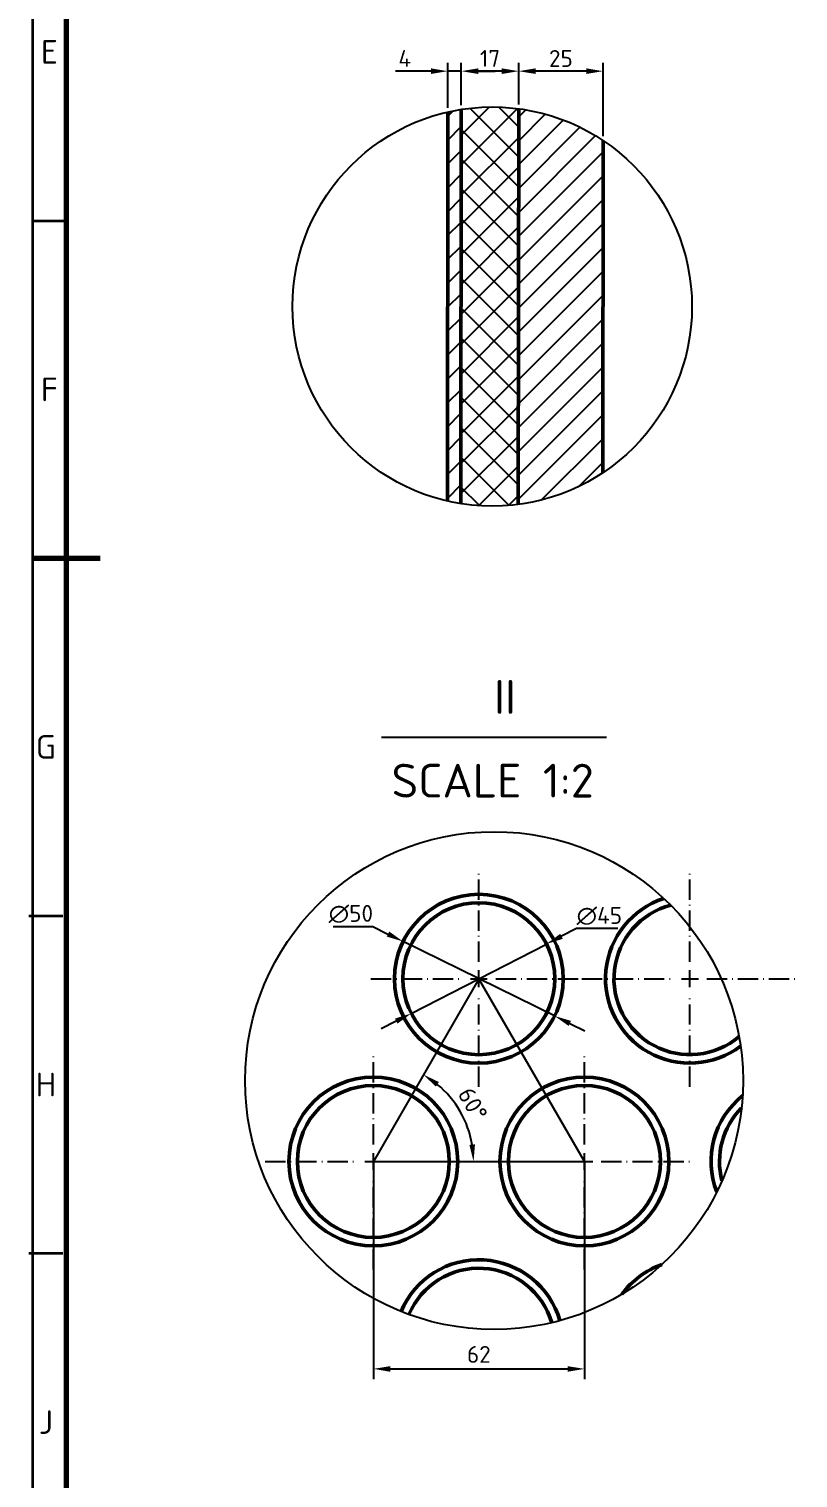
# Paper-space layout 'Layout1' of a CAD drawing. Header units: millimetres. Extents: x 198 to 1020, y 107 to 694.
# Drawn here: x 198.3 to 312.2, y 265.5 to 480.1 of the extents above; entities that cross this region are included whole.
import ezdxf

# ---------------------------------------------------------------- set-up
doc = ezdxf.new("R2010")
doc.units = ezdxf.units.MM
doc.header["$LTSCALE"] = 0.25
doc.linetypes.add('ACAD_ISO10W100', pattern=[18, 12, -3, 0, -3])
for name, color, linetype, lineweight in [('Center', 200, 'ACAD_ISO10W100', 25), ('CHU', 6, 'Continuous', 25), ('Chu cai', 90, 'Continuous', 25), ('Khung dam', 30, 'Continuous', 70), ('KHUNG MANH', 4, 'Continuous', 35), ('KICH THUOC', 1, 'Continuous', 25), ('NET 05', 130, 'Continuous', 50), ('NET MANH', 5, 'Continuous', 25)]:
    doc.layers.add(name, color=color, linetype=linetype, lineweight=lineweight)
doc.styles.add('ISO', font='isocpeur.ttf', dxfattribs={"height": 2.5})
doc.styles.add('style2', font='isocpeur.ttf', dxfattribs={"height": 2.5})
doc.dimstyles.new('Copy of ISO-25 1 2', dxfattribs={"dimtxt": 2.5, "dimasz": 2.5, "dimexe": 1.25, "dimexo": 0.625, "dimtad": 1, "dimtoh": 1, "dimlfac": 2, "dimtxsty": 'style2', "dimcen": 2.5, "dimadec": 0, "dimazin": 0, "dimtfac": 1, "dimtmove": 0, "dimatfit": 3, "dimfxl": 1, "dimlwd": -1, "dimarcsym": 0})
doc.dimstyles.new('DUONG KINH', dxfattribs={"dimtxt": 2.5, "dimasz": 2.5, "dimexe": 1.5, "dimexo": 0, "dimgap": 0.9, "dimtad": 1, "dimtoh": 1, "dimdec": 0, "dimlfac": 20, "dimzin": 0, "dimdsep": 46, "dimtxsty": 'ISO', "dimcen": 0.09, "dimadec": 0, "dimazin": 0, "dimtfac": 1, "dimtdec": 0, "dimtmove": 0, "dimatfit": 2, "dimfxl": 1, "dimtolj": 1, "dimtzin": 0, "dimarcsym": 0})

# ---------------------------------------------------------------- blocks, each defined once
blk = doc.blocks.new('*D452')
at = {"layer": 'KICH THUOC', "color": 0, "lineweight": -2, "transparency": 16777216}
for p, q in [((249.32, 312.42), (249.32, 280.2)), ((280.57, 312.42), (280.57, 280.2)), ((251.82, 281.7), (278.07, 281.7))]:
    blk.add_line(p, q, dxfattribs=at)
at = {"layer": 'KICH THUOC', "color": 0, "transparency": 16777216}
for points in [[(251.82, 282.11), (251.82, 281.28), (249.32, 281.7)], [(278.07, 282.11), (278.07, 281.28), (280.57, 281.7)]]:
    blk.add_solid(points, dxfattribs=at)
at = {"layer": 'KICH THUOC', "color": 0, "transparency": 16777216, "insert": (264.94, 283.85), "char_height": 2.5, "attachment_point": 5, "style": 'ISO'}
blk.add_mtext('\\A1;62', dxfattribs=at)
blk = doc.blocks.new('*D482')
at = {"layer": 'KICH THUOC', "color": 0, "lineweight": -2, "transparency": 16777216}
blk.add_arc((249.32, 312.42), 14.84, 9.6607, 50.3393, dxfattribs=at)
at = {"layer": 'KICH THUOC', "color": 0, "transparency": 16777216}
for points in [[(258.56, 323.51), (259.03, 324.19), (256.74, 325.28)], [(264.37, 314.95), (263.54, 314.88), (264.16, 312.42)]]:
    blk.add_solid(points, dxfattribs=at)
at = {"layer": 'KICH THUOC', "color": 0, "transparency": 16777216, "insert": (264.04, 320.92), "char_height": 2.5, "attachment_point": 5, "rotation": 300, "style": 'ISO'}
blk.add_mtext('\\A1;60°', dxfattribs=at)
blk = doc.blocks.new('*D484')
at = {"layer": 'Chu cai', "color": 0, "lineweight": -2}
for p, q in [((262.34, 468.86), (262.34, 475.15)), ((270.84, 468.96), (270.84, 475.15))]:
    blk.add_line(p, q, dxfattribs=at)
at = {"layer": 'Chu cai', "color": 0}
blk.add_line((268.34, 473.9), (264.84, 473.9), dxfattribs=at)
for points in [[(264.84, 474.32), (264.84, 473.49), (262.34, 473.9)], [(268.34, 474.32), (268.34, 473.49), (270.84, 473.9)]]:
    blk.add_solid(points, dxfattribs=at)
at = {"layer": 'Chu cai', "color": 0, "insert": (266.59, 475.78), "char_height": 2.5, "attachment_point": 5, "style": 'style2'}
blk.add_mtext('17', dxfattribs=at)
blk = doc.blocks.new('*D485')
at = {"layer": 'Chu cai', "color": 0, "lineweight": -2}
for p, q in [((270.84, 468.96), (270.84, 475.15)), ((283.34, 464.25), (283.34, 475.15))]:
    blk.add_line(p, q, dxfattribs=at)
at = {"layer": 'Chu cai', "color": 0}
blk.add_line((280.84, 473.9), (273.34, 473.9), dxfattribs=at)
for points in [[(273.34, 474.32), (273.34, 473.49), (270.84, 473.9)], [(280.84, 474.32), (280.84, 473.49), (283.34, 473.9)]]:
    blk.add_solid(points, dxfattribs=at)
at = {"layer": 'Chu cai', "color": 0, "insert": (277.09, 475.78), "char_height": 2.5, "attachment_point": 5, "style": 'style2'}
blk.add_mtext('25', dxfattribs=at)
blk = doc.blocks.new('*D486')
at = {"layer": 'Chu cai', "color": 0, "lineweight": -2}
for p, q in [((260.34, 468.48), (260.34, 475.15)), ((262.34, 468.86), (262.34, 475.15))]:
    blk.add_line(p, q, dxfattribs=at)
at = {"layer": 'Chu cai', "color": 0}
for p, q in [((257.84, 473.9), (252.59, 473.9)), ((262.34, 473.9), (260.34, 473.9)), ((264.84, 473.9), (267.34, 473.9))]:
    blk.add_line(p, q, dxfattribs=at)
for points in [[(257.84, 474.32), (257.84, 473.49), (260.34, 473.9)], [(264.84, 474.32), (264.84, 473.49), (262.34, 473.9)]]:
    blk.add_solid(points, dxfattribs=at)
at = {"layer": 'Chu cai', "color": 0, "insert": (253.97, 475.78), "char_height": 2.5, "attachment_point": 5, "style": 'style2'}
blk.add_mtext('4', dxfattribs=at)
blk = doc.blocks.new('*D487')
at = {"layer": 'Chu cai', "color": 0}
for p, q in [((243.36, 347.21), (249.24, 347.21)), ((249.24, 347.21), (251.48, 346.11)), ((276.16, 333.97), (253.73, 345)), ((278.41, 332.87), (280.65, 331.77))]:
    blk.add_line(p, q, dxfattribs=at)
for points in [[(251.67, 346.48), (251.3, 345.73), (253.73, 345)], [(278.59, 333.24), (278.22, 332.5), (276.16, 333.97)]]:
    blk.add_solid(points, dxfattribs=at)
at = {"layer": 'Chu cai', "color": 0, "insert": (245.99, 349.08), "char_height": 2.5, "attachment_point": 5, "style": 'style2'}
blk.add_mtext('∅50', dxfattribs=at)
blk = doc.blocks.new('*D488')
at = {"layer": 'Chu cai', "color": 0}
for p, q in [((279.4, 346.91), (277.18, 345.77)), ((285.53, 346.91), (279.4, 346.91)), ((254.94, 334.35), (274.95, 344.63)), ((252.71, 333.21), (250.49, 332.07))]:
    blk.add_line(p, q, dxfattribs=at)
for points in [[(276.99, 346.14), (277.37, 345.4), (274.95, 344.63)], [(252.52, 333.58), (252.9, 332.84), (254.94, 334.35)]]:
    blk.add_solid(points, dxfattribs=at)
at = {"layer": 'Chu cai', "color": 0, "insert": (282.78, 348.78), "char_height": 2.5, "attachment_point": 5, "style": 'style2'}
blk.add_mtext('∅45', dxfattribs=at)
blk = doc.blocks.new('*U227')
at = {"layer": 'Center', "color": 0, "transparency": 16777216}
for p, q in [((0, 2.5), (0, 16)), ((-16, 0), (-2.5, 0)), ((2.5, 0), (16, 0)), ((0, -16), (0, -2.5))]:
    blk.add_line(p, q, dxfattribs=at)
at = {"layer": 'Center', "color": 0, "linetype": 'Continuous', "transparency": 16777216}
for p, q in [((-1.25, 0), (1.25, 0)), ((0, -1.25), (0, 1.25))]:
    blk.add_line(p, q, dxfattribs=at)
blk = doc.blocks.new('*U228')
at = {"layer": 'Center', "color": 0, "transparency": 16777216}
for p, q in [((0, 2.5), (0, 16)), ((-16, 0), (-2.5, 0)), ((2.5, 0), (16, 0)), ((0, -16), (0, -2.5))]:
    blk.add_line(p, q, dxfattribs=at)
at = {"layer": 'Center', "color": 0, "linetype": 'Continuous', "transparency": 16777216}
for p, q in [((-1.25, 0), (1.25, 0)), ((0, -1.25), (0, 1.25))]:
    blk.add_line(p, q, dxfattribs=at)
blk = doc.blocks.new('*U229')
at = {"layer": 'Center', "color": 0, "transparency": 16777216}
for p, q in [((0, 2.5), (0, 16)), ((-16, 0), (-2.5, 0)), ((2.5, 0), (16, 0)), ((0, -16), (0, -2.5))]:
    blk.add_line(p, q, dxfattribs=at)
at = {"layer": 'Center', "color": 0, "linetype": 'Continuous', "transparency": 16777216}
for p, q in [((-1.25, 0), (1.25, 0)), ((0, -1.25), (0, 1.25))]:
    blk.add_line(p, q, dxfattribs=at)
blk = doc.blocks.new('*U230')
at = {"layer": 'Center', "color": 0, "transparency": 16777216}
for p, q in [((0, 2.5), (0, 16)), ((-16, 0), (-2.5, 0)), ((2.5, 0), (16, 0)), ((0, -16), (0, -2.5))]:
    blk.add_line(p, q, dxfattribs=at)
at = {"layer": 'Center', "color": 0, "linetype": 'Continuous', "transparency": 16777216}
for p, q in [((-1.25, 0), (1.25, 0)), ((0, -1.25), (0, 1.25))]:
    blk.add_line(p, q, dxfattribs=at)

psp = doc.layouts.get("Layout1")

# ---------------------------------------------------------------- hatches: boundary and pattern name
at = {"layer": 'NET MANH'}
h = psp.add_hatch(dxfattribs=at)
h.set_pattern_fill('_USER', color=256, scale=2.50005, angle=45, pattern_type=0)
h.set_pattern_definition([(45, (-30063.3446, -50822.582), (-1.76780231, 1.76780231), [])])
edge = h.paths.add_edge_path()
edge.add_arc((266.92607, 439.04527), 29.55187, 98.9249884, 102.8754096, ccw=False)
edge.add_line((262.34135, 468.23933), (262.28381, 409.83396))
edge.add_arc((266.92884, 439.03211), 29.56532, 257.0121231, 260.9607527, ccw=False)
edge.add_line((260.28419, 410.22314), (260.34097, 467.85411))
edge = h.paths.add_edge_path()
edge.add_arc((266.94278, 439.06919), 29.52671, 56.3972286, 82.4127742)
edge.add_line((270.84135, 468.3374), (270.84135, 409.72681))
edge.add_arc((267.11131, 438.54654), 29.06011, 277.3746096, 303.8153876)
edge.add_line((283.2838, 414.40238), (283.2838, 463.66183))
h = psp.add_hatch(dxfattribs=at)
h.set_pattern_fill('ANSI37', color=256, scale=25.00005)
h.set_pattern_definition([(45, (-30063.3446, -50822.582), (-2.20971311, 2.20971311), []), (135, (-30063.3446, -50822.582), (-2.20971311, -2.20971311), [])])
edge = h.paths.add_edge_path()
edge.add_arc((266.92839, 439.07122), 29.52661, 82.3845818, 98.9374562)
edge.add_line((262.34125, 468.23933), (262.2838, 409.82946))
edge.add_arc((266.91108, 438.85462), 29.39169, 260.9419563, 277.5714513)
edge.add_line((270.7838, 409.71919), (270.84135, 468.3374))

# ---------------------------------------------------------------- linework, layer by layer
at = {"layer": 'Chu cai'}
psp.add_line((250.54288, 375.2769), (283.84502, 375.2769), dxfattribs=at)
at = {"layer": 'Khung dam'}
for p, q in [((203.86311, 688.7584), (203.86311, 114.7584)), ((198.86311, 401.7584), (208.86311, 401.7584))]:
    psp.add_line(p, q, dxfattribs=at)
at = {"layer": 'KHUNG MANH'}
for p, q in [((198.86311, 693.7584), (198.86311, 109.7584)), ((198.86311, 451.7584), (203.86311, 451.7584)), ((198.33655, 348.82132), (203.33655, 348.82132)), ((198.33655, 298.82132), (203.33655, 298.82132))]:
    psp.add_line(p, q, dxfattribs=at)
at = {"layer": 'NET 05'}
for p, q in [((260.34097, 467.85411), (260.28419, 410.22314)), ((262.34135, 468.23933), (262.28381, 409.83396)), ((270.84135, 468.3374), (270.7838, 409.71919)), ((283.33673, 463.6266), (283.28841, 414.40544))]:
    psp.add_line(p, q, dxfattribs=at)
for centre, radius in [((264.94466, 339.48787), 12.5), ((264.94466, 339.48787), 11.25), ((249.31966, 312.42457), 12.5), ((280.56966, 312.42457), 12.5), ((249.31966, 312.42457), 11.25), ((280.56966, 312.42457), 11.25)]:
    psp.add_circle(centre, radius, dxfattribs=at)
for centre, radius, start, end in [((296.19466, 339.48787), 12.5, 108.0621441, 306.9213708), ((296.19466, 339.48787), 11.25, 104.6417708, 310.3417441), ((311.81966, 312.42457), 12.5, 128.7798615, 201.1857359), ((311.81966, 312.42457), 11.25, 135.2135177, 194.7520796), ((264.94466, 285.36128), 12.5, 16.1898326, 157.2144287), ((264.94466, 285.36128), 11.25, 16.3918401, 157.0124213), ((296.19466, 285.36128), 12.5, 109.5257738, 143.6944713)]:
    psp.add_arc(centre, radius, start, end, dxfattribs=at)
at = {"layer": 'NET MANH'}
for p, q in [((264.94466, 339.48787), (249.31966, 312.42457)), ((280.56966, 312.42457), (264.94466, 339.48787)), ((249.31966, 312.42457), (280.56966, 312.42457))]:
    psp.add_line(p, q, dxfattribs=at)
for centre, radius in [((266.92884, 439.03211), 29.56532), ((267.19395, 324.39635), 36.86393)]:
    psp.add_circle(centre, radius, dxfattribs=at)

# ---------------------------------------------------------------- block references
at = {"layer": 'Center'}
for name, p in [('*U227', (264.94466, 339.48787)), ('*U230', (296.19466, 339.48787)), ('*U228', (249.31966, 312.42457)), ('*U229', (280.56966, 312.42457))]:
    psp.add_blockref(name, p, dxfattribs=at)

# ---------------------------------------------------------------- texts
at = {"layer": 'CHU', "char_height": 3.5, "attachment_point": 5, "style": 'ISO'}
for s, insert in [('E', (201.36311, 476.7584)), ('F', (201.36311, 426.7584)), ('G', (200.83655, 373.82132)), ('H', (200.83655, 323.82132)), ('J', (200.83655, 273.82132))]:
    psp.add_mtext_dynamic_manual_height_columns(s, width=5, gutter_width=25, heights=[0], dxfattribs=dict(at, insert=insert))
at = {"layer": 'Khung dam', "char_height": 5, "attachment_point": 1, "style": 'style2'}
for s, width, heights, insert in [('II', 62.4502904, [2.44712], (267.19395, 383.72665)), ('SCALE 1:2', 49.4826235, [0], (252.00917, 371.32355))]:
    psp.add_mtext_dynamic_manual_height_columns(s, width=width, gutter_width=12.5, heights=heights, dxfattribs=dict(at, insert=insert))

# ---------------------------------------------------------------- dimensions: what is measured, and where the dimension line sits
at = {"layer": 'Chu cai'}
dim = psp.add_linear_dim(base=(262.34135, 473.90436), p1=(260.34097, 467.85411), p2=(262.34135, 468.23933), dimstyle='Copy of ISO-25 1 2', dxfattribs=at)
dim.commit()
dim.dimension.update_dxf_attribs({"geometry": '*D486', "text_midpoint": (253.96597, 473.90436), "dimtype": 160})
dim = psp.add_linear_dim(base=(262.34135, 473.90436), p1=(270.84135, 468.3374), p2=(262.34135, 468.23933), dimstyle='Copy of ISO-25 1 2', dxfattribs=at)
dim.commit()
dim.dimension.update_dxf_attribs({"geometry": '*D484', "text_midpoint": (266.59135, 475.77936)})
dim = psp.add_linear_dim(base=(270.84135, 473.90436), p1=(283.33673, 463.6266), p2=(270.84135, 468.3374), text='25', dimstyle='Copy of ISO-25 1 2', dxfattribs=at)
dim.commit()
dim.dimension.update_dxf_attribs({"geometry": '*D485', "text_midpoint": (277.08904, 475.77936)})
for p1, p2, picture, middle in [((276.16243, 333.97319), (253.72689, 345.00254), '*D487', (245.98978, 349.08341)), ((254.93639, 334.35005), (274.95292, 344.62568), '*D488', (282.77604, 348.78415))]:
    dim = psp.add_diameter_dim_2p(p1=p1, p2=p2, dimstyle='Copy of ISO-25 1 2', dxfattribs=at)
    dim.commit()
    dim.dimension.update_dxf_attribs({"geometry": picture, "text_midpoint": middle})
at = {"layer": 'KICH THUOC'}
dim = psp.add_angular_dim_2l(base=(263.26904, 317.50173), line1=((249.31966, 312.42457), (280.56966, 312.42457)), line2=((264.94466, 339.48787), (249.31966, 312.42457)), dimstyle='DUONG KINH', dxfattribs=at)
dim.commit()
dim.dimension.update_dxf_attribs({"geometry": '*D482', "text_midpoint": (264.03743, 320.92188)})
dim = psp.add_linear_dim(base=(280.56966, 281.69701), p1=(249.31966, 312.42457), p2=(280.56966, 312.42457), text='62', dimstyle='DUONG KINH', dxfattribs=at)
dim.commit()
dim.dimension.update_dxf_attribs({"geometry": '*D452', "text_midpoint": (264.94466, 281.69701), "dimtype": 160})

doc.saveas('drawing.dxf')
